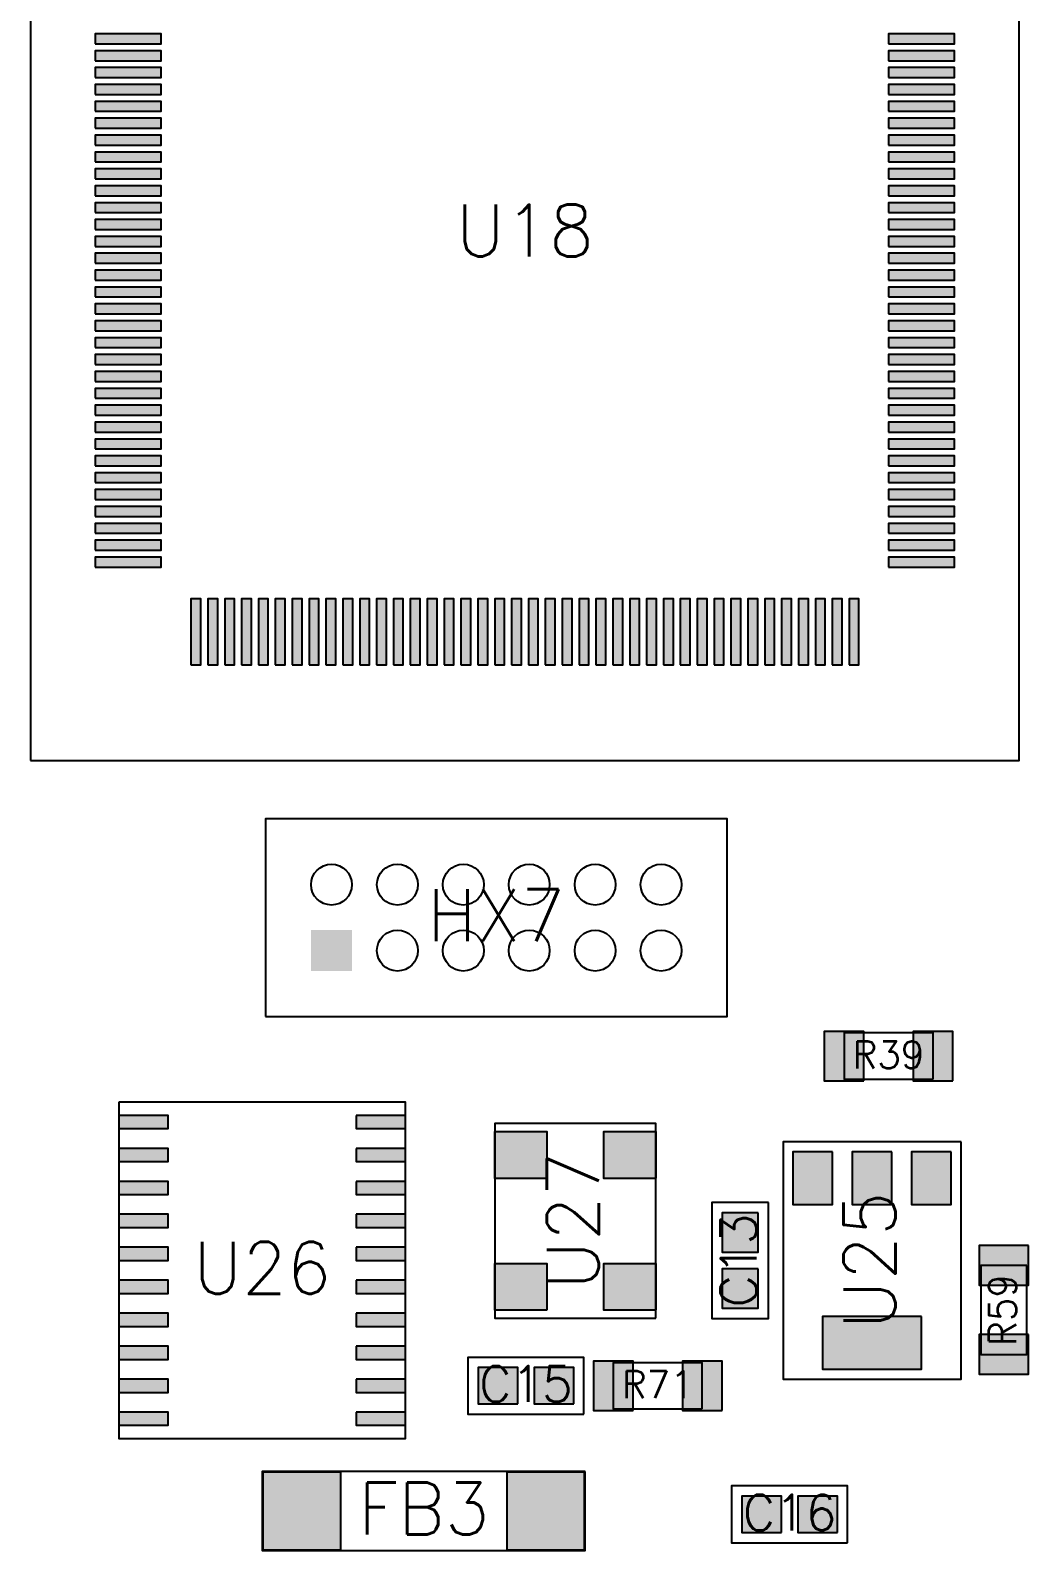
# Model space of a CAD drawing. Header units: millimetres. Extents: x 0 to 245, y 0 to 220.
# Drawn here: x 170.1 to 208.6, y 102.2 to 160.8 of the extents above; entities that cross this region are included whole.
import ezdxf

# ---------------------------------------------------------------- set-up
doc = ezdxf.new("R2010")
doc.units = ezdxf.units.MM
for name, color, linetype in [('T_SMDOutline_InBom', 5, 'Continuous'), ('T_SMDText_InBom', 8, 'Continuous'), ('T_THTOutline_InBom', 22, 'Continuous'), ('T_THTText_InBom', 22, 'Continuous'), ('Top-InBomParts-SMD-0', 10, 'Continuous'), ('Top-InBomParts-THT-0', 22, 'Continuous'), ('Top-InBomParts-THT-all', 22, 'Continuous'), ('Top-InBomSMDPins-all', 5, 'Continuous'), ('Top-InBomSMDPinsPad-all', 5, 'Continuous')]:
    doc.layers.add(name, color=color, linetype=linetype)
doc.styles.get("Standard").update_dxf_attribs({"font": 'txt', "bigfont": 'gbcbig.shx'})

msp = doc.modelspace()

# ---------------------------------------------------------------- hatches: boundary and pattern name
at = {"layer": 'Top-InBomParts-THT-all'}
msp.add_hatch(color=256, dxfattribs=at).paths.add_polyline_path([(180.9496, 124.5613), (182.5244, 124.5613), (182.5244, 126.1361), (180.9496, 126.1361), (180.9496, 124.5613)], flags=0)
at = {"layer": 'Top-InBomSMDPinsPad-all'}
for points in [[(172.6364, 160.2788), (175.1764, 160.2788), (175.1764, 160.6598), (172.6364, 160.6598), (172.6364, 160.2788)], [(203.1972, 160.2788), (205.7372, 160.2788), (205.7372, 160.6598), (203.1972, 160.6598), (203.1972, 160.2788)], [(172.6364, 159.6286), (175.1764, 159.6286), (175.1764, 160.0096), (172.6364, 160.0096), (172.6364, 159.6286)], [(203.1972, 159.6286), (205.7372, 159.6286), (205.7372, 160.0096), (203.1972, 160.0096), (203.1972, 159.6286)], [(172.6364, 158.9783), (175.1764, 158.9783), (175.1764, 159.3593), (172.6364, 159.3593), (172.6364, 158.9783)], [(203.1972, 158.9783), (205.7372, 158.9783), (205.7372, 159.3593), (203.1972, 159.3593), (203.1972, 158.9783)], [(172.6364, 158.3281), (175.1764, 158.3281), (175.1764, 158.7091), (172.6364, 158.7091), (172.6364, 158.3281)], [(203.1972, 158.3281), (205.7372, 158.3281), (205.7372, 158.7091), (203.1972, 158.7091), (203.1972, 158.3281)], [(172.6364, 157.6779), (175.1764, 157.6779), (175.1764, 158.0589), (172.6364, 158.0589), (172.6364, 157.6779)], [(203.1972, 157.6779), (205.7372, 157.6779), (205.7372, 158.0589), (203.1972, 158.0589), (203.1972, 157.6779)], [(172.6364, 157.0276), (175.1764, 157.0276), (175.1764, 157.4086), (172.6364, 157.4086), (172.6364, 157.0276)], [(203.1972, 157.0276), (205.7372, 157.0276), (205.7372, 157.4086), (203.1972, 157.4086), (203.1972, 157.0276)], [(172.6364, 156.3774), (175.1764, 156.3774), (175.1764, 156.7584), (172.6364, 156.7584), (172.6364, 156.3774)], [(203.1972, 156.3774), (205.7372, 156.3774), (205.7372, 156.7584), (203.1972, 156.7584), (203.1972, 156.3774)], [(172.6364, 155.7271), (175.1764, 155.7271), (175.1764, 156.1081), (172.6364, 156.1081), (172.6364, 155.7271)], [(203.1972, 155.7271), (205.7372, 155.7271), (205.7372, 156.1081), (203.1972, 156.1081), (203.1972, 155.7271)], [(172.6364, 155.0769), (175.1764, 155.0769), (175.1764, 155.4579), (172.6364, 155.4579), (172.6364, 155.0769)], [(203.1972, 155.0769), (205.7372, 155.0769), (205.7372, 155.4579), (203.1972, 155.4579), (203.1972, 155.0769)], [(172.6364, 154.4267), (175.1764, 154.4267), (175.1764, 154.8077), (172.6364, 154.8077), (172.6364, 154.4267)], [(203.1972, 154.4267), (205.7372, 154.4267), (205.7372, 154.8077), (203.1972, 154.8077), (203.1972, 154.4267)], [(172.6364, 153.7764), (175.1764, 153.7764), (175.1764, 154.1574), (172.6364, 154.1574), (172.6364, 153.7764)], [(203.1972, 153.7764), (205.7372, 153.7764), (205.7372, 154.1574), (203.1972, 154.1574), (203.1972, 153.7764)], [(172.6364, 153.1262), (175.1764, 153.1262), (175.1764, 153.5072), (172.6364, 153.5072), (172.6364, 153.1262)], [(203.1972, 153.1262), (205.7372, 153.1262), (205.7372, 153.5072), (203.1972, 153.5072), (203.1972, 153.1262)], [(172.6364, 152.4765), (175.1764, 152.4765), (175.1764, 152.8575), (172.6364, 152.8575), (172.6364, 152.4765)], [(203.1972, 152.4765), (205.7372, 152.4765), (205.7372, 152.8575), (203.1972, 152.8575), (203.1972, 152.4765)], [(172.6364, 151.8262), (175.1764, 151.8262), (175.1764, 152.2072), (172.6364, 152.2072), (172.6364, 151.8262)], [(203.1972, 151.8262), (205.7372, 151.8262), (205.7372, 152.2072), (203.1972, 152.2072), (203.1972, 151.8262)], [(172.6364, 151.176), (175.1764, 151.176), (175.1764, 151.557), (172.6364, 151.557), (172.6364, 151.176)], [(203.1972, 151.176), (205.7372, 151.176), (205.7372, 151.557), (203.1972, 151.557), (203.1972, 151.176)], [(172.6364, 150.5257), (175.1764, 150.5257), (175.1764, 150.9067), (172.6364, 150.9067), (172.6364, 150.5257)], [(203.1972, 150.5257), (205.7372, 150.5257), (205.7372, 150.9067), (203.1972, 150.9067), (203.1972, 150.5257)], [(172.6364, 149.8755), (175.1764, 149.8755), (175.1764, 150.2565), (172.6364, 150.2565), (172.6364, 149.8755)], [(203.1972, 149.8755), (205.7372, 149.8755), (205.7372, 150.2565), (203.1972, 150.2565), (203.1972, 149.8755)], [(172.6364, 149.2253), (175.1764, 149.2253), (175.1764, 149.6063), (172.6364, 149.6063), (172.6364, 149.2253)], [(203.1972, 149.2253), (205.7372, 149.2253), (205.7372, 149.6063), (203.1972, 149.6063), (203.1972, 149.2253)], [(172.6364, 148.575), (175.1764, 148.575), (175.1764, 148.956), (172.6364, 148.956), (172.6364, 148.575)], [(203.1972, 148.575), (205.7372, 148.575), (205.7372, 148.956), (203.1972, 148.956), (203.1972, 148.575)], [(172.6364, 147.9248), (175.1764, 147.9248), (175.1764, 148.3058), (172.6364, 148.3058), (172.6364, 147.9248)], [(203.1972, 147.9248), (205.7372, 147.9248), (205.7372, 148.3058), (203.1972, 148.3058), (203.1972, 147.9248)], [(172.6364, 147.2745), (175.1764, 147.2745), (175.1764, 147.6555), (172.6364, 147.6555), (172.6364, 147.2745)], [(203.1972, 147.2745), (205.7372, 147.2745), (205.7372, 147.6555), (203.1972, 147.6555), (203.1972, 147.2745)], [(172.6364, 146.6243), (175.1764, 146.6243), (175.1764, 147.0053), (172.6364, 147.0053), (172.6364, 146.6243)], [(203.1972, 146.6243), (205.7372, 146.6243), (205.7372, 147.0053), (203.1972, 147.0053), (203.1972, 146.6243)], [(172.6364, 145.9741), (175.1764, 145.9741), (175.1764, 146.3551), (172.6364, 146.3551), (172.6364, 145.9741)], [(203.1972, 145.9741), (205.7372, 145.9741), (205.7372, 146.3551), (203.1972, 146.3551), (203.1972, 145.9741)], [(172.6364, 145.3238), (175.1764, 145.3238), (175.1764, 145.7048), (172.6364, 145.7048), (172.6364, 145.3238)], [(203.1972, 145.3238), (205.7372, 145.3238), (205.7372, 145.7048), (203.1972, 145.7048), (203.1972, 145.3238)], [(172.6364, 144.6736), (175.1764, 144.6736), (175.1764, 145.0546), (172.6364, 145.0546), (172.6364, 144.6736)], [(203.1972, 144.6736), (205.7372, 144.6736), (205.7372, 145.0546), (203.1972, 145.0546), (203.1972, 144.6736)], [(172.6364, 144.0233), (175.1764, 144.0233), (175.1764, 144.4043), (172.6364, 144.4043), (172.6364, 144.0233)], [(203.1972, 144.0233), (205.7372, 144.0233), (205.7372, 144.4043), (203.1972, 144.4043), (203.1972, 144.0233)], [(172.6364, 143.3731), (175.1764, 143.3731), (175.1764, 143.7541), (172.6364, 143.7541), (172.6364, 143.3731)], [(203.1972, 143.3731), (205.7372, 143.3731), (205.7372, 143.7541), (203.1972, 143.7541), (203.1972, 143.3731)], [(172.6364, 142.7229), (175.1764, 142.7229), (175.1764, 143.1039), (172.6364, 143.1039), (172.6364, 142.7229)], [(203.1972, 142.7229), (205.7372, 142.7229), (205.7372, 143.1039), (203.1972, 143.1039), (203.1972, 142.7229)], [(172.6364, 142.0726), (175.1764, 142.0726), (175.1764, 142.4536), (172.6364, 142.4536), (172.6364, 142.0726)], [(203.1972, 142.0726), (205.7372, 142.0726), (205.7372, 142.4536), (203.1972, 142.4536), (203.1972, 142.0726)], [(172.6364, 141.4224), (175.1764, 141.4224), (175.1764, 141.8034), (172.6364, 141.8034), (172.6364, 141.4224)], [(203.1972, 141.4224), (205.7372, 141.4224), (205.7372, 141.8034), (203.1972, 141.8034), (203.1972, 141.4224)], [(172.6364, 140.7721), (175.1764, 140.7721), (175.1764, 141.1531), (172.6364, 141.1531), (172.6364, 140.7721)], [(203.1972, 140.7721), (205.7372, 140.7721), (205.7372, 141.1531), (203.1972, 141.1531), (203.1972, 140.7721)], [(172.6364, 140.1219), (175.1764, 140.1219), (175.1764, 140.5029), (172.6364, 140.5029), (172.6364, 140.1219)], [(203.1972, 140.1219), (205.7372, 140.1219), (205.7372, 140.5029), (203.1972, 140.5029), (203.1972, 140.1219)], [(176.322, 136.3551), (176.703, 136.3551), (176.703, 138.8951), (176.322, 138.8951), (176.322, 136.3551)], [(176.9722, 136.3551), (177.3532, 136.3551), (177.3532, 138.8951), (176.9722, 138.8951), (176.9722, 136.3551)], [(177.6225, 136.3551), (178.0035, 136.3551), (178.0035, 138.8951), (177.6225, 138.8951), (177.6225, 136.3551)], [(178.2727, 136.3551), (178.6537, 136.3551), (178.6537, 138.8951), (178.2727, 138.8951), (178.2727, 136.3551)], [(178.9229, 136.3551), (179.3039, 136.3551), (179.3039, 138.8951), (178.9229, 138.8951), (178.9229, 136.3551)], [(179.5732, 136.3551), (179.9542, 136.3551), (179.9542, 138.8951), (179.5732, 138.8951), (179.5732, 136.3551)], [(180.2234, 136.3551), (180.6044, 136.3551), (180.6044, 138.8951), (180.2234, 138.8951), (180.2234, 136.3551)], [(180.8737, 136.3551), (181.2547, 136.3551), (181.2547, 138.8951), (180.8737, 138.8951), (180.8737, 136.3551)], [(181.5239, 136.3551), (181.9049, 136.3551), (181.9049, 138.8951), (181.5239, 138.8951), (181.5239, 136.3551)], [(182.1741, 136.3551), (182.5551, 136.3551), (182.5551, 138.8951), (182.1741, 138.8951), (182.1741, 136.3551)], [(182.8244, 136.3551), (183.2054, 136.3551), (183.2054, 138.8951), (182.8244, 138.8951), (182.8244, 136.3551)], [(183.4746, 136.3551), (183.8556, 136.3551), (183.8556, 138.8951), (183.4746, 138.8951), (183.4746, 136.3551)], [(184.1249, 136.3551), (184.5059, 136.3551), (184.5059, 138.8951), (184.1249, 138.8951), (184.1249, 136.3551)], [(184.7751, 136.3551), (185.1561, 136.3551), (185.1561, 138.8951), (184.7751, 138.8951), (184.7751, 136.3551)], [(185.4253, 136.3551), (185.8063, 136.3551), (185.8063, 138.8951), (185.4253, 138.8951), (185.4253, 136.3551)], [(186.0756, 136.3551), (186.4566, 136.3551), (186.4566, 138.8951), (186.0756, 138.8951), (186.0756, 136.3551)], [(186.7258, 136.3551), (187.1068, 136.3551), (187.1068, 138.8951), (186.7258, 138.8951), (186.7258, 136.3551)], [(187.3761, 136.3551), (187.7571, 136.3551), (187.7571, 138.8951), (187.3761, 138.8951), (187.3761, 136.3551)], [(188.0263, 136.3551), (188.4073, 136.3551), (188.4073, 138.8951), (188.0263, 138.8951), (188.0263, 136.3551)], [(188.6765, 136.3551), (189.0575, 136.3551), (189.0575, 138.8951), (188.6765, 138.8951), (188.6765, 136.3551)], [(189.3263, 136.3551), (189.7073, 136.3551), (189.7073, 138.8951), (189.3263, 138.8951), (189.3263, 136.3551)], [(189.9765, 136.3551), (190.3575, 136.3551), (190.3575, 138.8951), (189.9765, 138.8951), (189.9765, 136.3551)], [(190.6267, 136.3551), (191.0077, 136.3551), (191.0077, 138.8951), (190.6267, 138.8951), (190.6267, 136.3551)], [(191.277, 136.3551), (191.658, 136.3551), (191.658, 138.8951), (191.277, 138.8951), (191.277, 136.3551)], [(191.9272, 136.3551), (192.3082, 136.3551), (192.3082, 138.8951), (191.9272, 138.8951), (191.9272, 136.3551)], [(192.5775, 136.3551), (192.9585, 136.3551), (192.9585, 138.8951), (192.5775, 138.8951), (192.5775, 136.3551)], [(193.2277, 136.3551), (193.6087, 136.3551), (193.6087, 138.8951), (193.2277, 138.8951), (193.2277, 136.3551)], [(193.8779, 136.3551), (194.2589, 136.3551), (194.2589, 138.8951), (193.8779, 138.8951), (193.8779, 136.3551)], [(194.5282, 136.3551), (194.9092, 136.3551), (194.9092, 138.8951), (194.5282, 138.8951), (194.5282, 136.3551)], [(195.1784, 136.3551), (195.5594, 136.3551), (195.5594, 138.8951), (195.1784, 138.8951), (195.1784, 136.3551)], [(195.8287, 136.3551), (196.2097, 136.3551), (196.2097, 138.8951), (195.8287, 138.8951), (195.8287, 136.3551)], [(196.4789, 136.3551), (196.8599, 136.3551), (196.8599, 138.8951), (196.4789, 138.8951), (196.4789, 136.3551)], [(197.1291, 136.3551), (197.5101, 136.3551), (197.5101, 138.8951), (197.1291, 138.8951), (197.1291, 136.3551)], [(197.7794, 136.3551), (198.1604, 136.3551), (198.1604, 138.8951), (197.7794, 138.8951), (197.7794, 136.3551)], [(198.4296, 136.3551), (198.8106, 136.3551), (198.8106, 138.8951), (198.4296, 138.8951), (198.4296, 136.3551)], [(199.0799, 136.3551), (199.4609, 136.3551), (199.4609, 138.8951), (199.0799, 138.8951), (199.0799, 136.3551)], [(199.7301, 136.3551), (200.1111, 136.3551), (200.1111, 138.8951), (199.7301, 138.8951), (199.7301, 136.3551)], [(200.3803, 136.3551), (200.7613, 136.3551), (200.7613, 138.8951), (200.3803, 138.8951), (200.3803, 136.3551)], [(201.0306, 136.3551), (201.4116, 136.3551), (201.4116, 138.8951), (201.0306, 138.8951), (201.0306, 136.3551)], [(201.6808, 136.3551), (202.0618, 136.3551), (202.0618, 138.8951), (201.6808, 138.8951), (201.6808, 136.3551)], [(202.2475, 120.3325), (202.2475, 122.2375), (200.7235, 122.2375), (200.7235, 120.3325), (202.2475, 120.3325)], [(205.6762, 120.3325), (205.6762, 122.2375), (204.1522, 122.2375), (204.1522, 120.3325), (205.6762, 120.3325)], [(173.5458, 118.9985), (173.5458, 118.4905), (175.4508, 118.4905), (175.4508, 118.9985), (173.5458, 118.9985)], [(182.6892, 118.9985), (182.6892, 118.4905), (184.5942, 118.4905), (184.5942, 118.9985), (182.6892, 118.9985)], [(190.0504, 116.5857), (190.0504, 118.3637), (188.0184, 118.3637), (188.0184, 116.5857), (190.0504, 116.5857)], [(194.2511, 116.5857), (194.2511, 118.3637), (192.2191, 118.3637), (192.2191, 116.5857), (194.2511, 116.5857)], [(173.5458, 117.7285), (173.5458, 117.2205), (175.4508, 117.2205), (175.4508, 117.7285), (173.5458, 117.7285)], [(182.6892, 117.7285), (182.6892, 117.2205), (184.5942, 117.2205), (184.5942, 117.7285), (182.6892, 117.7285)], [(201.041, 117.6017), (199.517, 117.6017), (199.517, 115.5697), (201.041, 115.5697), (201.041, 117.6017)], [(203.3267, 117.6017), (201.8027, 117.6017), (201.8027, 115.5697), (203.3267, 115.5697), (203.3267, 117.6017)], [(205.6127, 117.6017), (204.0887, 117.6017), (204.0887, 115.5697), (205.6127, 115.5697), (205.6127, 117.6017)], [(173.5458, 116.4585), (173.5458, 115.9505), (175.4508, 115.9505), (175.4508, 116.4585), (173.5458, 116.4585)], [(182.6892, 116.4585), (182.6892, 115.9505), (184.5942, 115.9505), (184.5942, 116.4585), (182.6892, 116.4585)], [(173.5458, 115.1885), (173.5458, 114.6805), (175.4508, 114.6805), (175.4508, 115.1885), (173.5458, 115.1885)], [(182.6892, 115.1885), (182.6892, 114.6805), (184.5942, 114.6805), (184.5942, 115.1885), (182.6892, 115.1885)], [(198.1835, 115.2522), (196.7865, 115.2522), (196.7865, 113.7282), (198.1835, 113.7282), (198.1835, 115.2522)], [(173.5458, 113.9185), (173.5458, 113.4105), (175.4508, 113.4105), (175.4508, 113.9185), (173.5458, 113.9185)], [(182.6892, 113.9185), (182.6892, 113.4105), (184.5942, 113.4105), (184.5942, 113.9185), (182.6892, 113.9185)], [(208.5975, 113.9822), (206.6925, 113.9822), (206.6925, 112.4582), (208.5975, 112.4582), (208.5975, 113.9822)], [(190.0504, 111.5063), (190.0504, 113.2843), (188.0184, 113.2843), (188.0184, 111.5063), (190.0504, 111.5063)], [(194.2511, 111.5063), (194.2511, 113.2843), (192.2191, 113.2843), (192.2191, 111.5063), (194.2511, 111.5063)], [(198.1835, 113.0935), (196.7865, 113.0935), (196.7865, 111.5695), (198.1835, 111.5695), (198.1835, 113.0935)], [(173.5458, 112.649), (173.5458, 112.141), (175.4508, 112.141), (175.4508, 112.649), (173.5458, 112.649)], [(182.6892, 112.649), (182.6892, 112.141), (184.5942, 112.141), (184.5942, 112.649), (182.6892, 112.649)], [(173.5458, 111.379), (173.5458, 110.871), (175.4508, 110.871), (175.4508, 111.379), (173.5458, 111.379)], [(182.6892, 111.379), (182.6892, 110.871), (184.5942, 110.871), (184.5942, 111.379), (182.6892, 111.379)], [(204.4697, 111.252), (200.6597, 111.252), (200.6597, 109.22), (204.4697, 109.22), (204.4697, 111.252)], [(173.5458, 110.109), (173.5458, 109.601), (175.4508, 109.601), (175.4508, 110.109), (173.5458, 110.109)], [(182.6892, 110.109), (182.6892, 109.601), (184.5942, 109.601), (184.5942, 110.109), (182.6892, 110.109)], [(208.5975, 110.5535), (206.6925, 110.5535), (206.6925, 109.0295), (208.5975, 109.0295), (208.5975, 110.5535)], [(193.3575, 107.6325), (193.3575, 109.5375), (191.8335, 109.5375), (191.8335, 107.6325), (193.3575, 107.6325)], [(196.7862, 107.6325), (196.7862, 109.5375), (195.2622, 109.5375), (195.2622, 107.6325), (196.7862, 107.6325)], [(188.9125, 107.8865), (188.9125, 109.2835), (187.3885, 109.2835), (187.3885, 107.8865), (188.9125, 107.8865)], [(191.0712, 107.8865), (191.0712, 109.2835), (189.5472, 109.2835), (189.5472, 107.8865), (191.0712, 107.8865)], [(173.5458, 108.839), (173.5458, 108.331), (175.4508, 108.331), (175.4508, 108.839), (173.5458, 108.839)], [(182.6892, 108.839), (182.6892, 108.331), (184.5942, 108.331), (184.5942, 108.839), (182.6892, 108.839)], [(173.5458, 107.569), (173.5458, 107.061), (175.4508, 107.061), (175.4508, 107.569), (173.5458, 107.569)], [(182.6892, 107.569), (182.6892, 107.061), (184.5942, 107.061), (184.5942, 107.569), (182.6892, 107.569)], [(182.0926, 105.2576), (179.0954, 105.2576), (179.0954, 102.2604), (182.0926, 102.2604), (182.0926, 105.2576)], [(191.4903, 105.2576), (188.4931, 105.2576), (188.4931, 102.2604), (191.4903, 102.2604), (191.4903, 105.2576)], [(199.0725, 102.9335), (199.0725, 104.3305), (197.5485, 104.3305), (197.5485, 102.9335), (199.0725, 102.9335)], [(201.2312, 102.9335), (201.2312, 104.3305), (199.7072, 104.3305), (199.7072, 102.9335), (201.2312, 102.9335)]]:
    msp.add_hatch(color=256, dxfattribs=at).paths.add_polyline_path(points, flags=0)

# ---------------------------------------------------------------- linework, layer by layer
at = {"layer": 'T_SMDOutline_InBom'}
for points in [[(170.1368, 132.6718), (208.2366, 132.6718), (208.2366, 173.3116), (170.1368, 173.3116), (170.1368, 132.6718)], [(204.9142, 120.396), (204.9142, 122.174), (201.4855, 122.174), (201.4855, 120.396), (204.9142, 120.396)], [(173.5455, 119.5067), (173.5455, 106.553), (184.5942, 106.553), (184.5942, 119.5067), (173.5455, 119.5067)], [(194.2348, 111.1847), (194.2348, 118.6851), (188.0349, 118.6851), (188.0349, 111.1847), (194.2348, 111.1847)], [(205.9937, 117.9827), (199.136, 117.9827), (199.136, 108.839), (205.9937, 108.839), (205.9937, 117.9827)], [(198.5772, 115.6459), (196.3928, 115.6459), (196.3928, 111.1758), (198.5772, 111.1758), (198.5772, 115.6459)], [(208.534, 113.2202), (206.756, 113.2202), (206.756, 109.7915), (208.534, 109.7915), (208.534, 113.2202)], [(191.4649, 107.4928), (191.4649, 109.6772), (186.9948, 109.6772), (186.9948, 107.4928), (191.4649, 107.4928)], [(196.0242, 107.696), (196.0242, 109.474), (192.5955, 109.474), (192.5955, 107.696), (196.0242, 107.696)], [(191.5157, 105.283), (179.07, 105.283), (179.07, 102.235), (191.5157, 102.235), (191.5157, 105.283)], [(201.6249, 102.5398), (201.6249, 104.7242), (197.1548, 104.7242), (197.1548, 102.5398), (201.6249, 102.5398)]]:
    msp.add_lwpolyline(points, dxfattribs=at)
at = {"layer": 'T_THTOutline_InBom'}
msp.add_lwpolyline([(179.197, 122.8087), (196.977, 122.8087), (196.977, 130.4285), (179.197, 130.4285), (179.197, 122.8087)], dxfattribs=at)
at = {"layer": 'Top-InBomParts-SMD-0'}
for points in [[(170.1368, 132.6718), (208.2368, 132.6718), (208.2368, 173.3118), (170.1368, 173.3118), (170.1368, 132.6718)], [(204.9142, 120.396), (204.9142, 122.174), (201.4852, 122.174), (201.4852, 120.396), (204.9142, 120.396)], [(173.5455, 119.5067), (173.5455, 106.5527), (184.5945, 106.5527), (184.5945, 119.5067), (173.5455, 119.5067)], [(194.2348, 111.1847), (194.2348, 118.6853), (188.0347, 118.6853), (188.0347, 111.1847), (194.2348, 111.1847)], [(205.9937, 117.9827), (199.1357, 117.9827), (199.1357, 108.8387), (205.9937, 108.8387), (205.9937, 117.9827)], [(198.5772, 115.6459), (196.3928, 115.6459), (196.3928, 111.1755), (198.5772, 111.1755), (198.5772, 115.6459)], [(208.534, 113.2202), (206.756, 113.2202), (206.756, 109.7912), (208.534, 109.7912), (208.534, 113.2202)], [(191.4649, 107.4928), (191.4649, 109.6772), (186.9945, 109.6772), (186.9945, 107.4928), (191.4649, 107.4928)], [(196.0242, 107.696), (196.0242, 109.474), (192.5952, 109.474), (192.5952, 107.696), (196.0242, 107.696)], [(191.5157, 105.283), (179.0697, 105.283), (179.0697, 102.235), (191.5157, 102.235), (191.5157, 105.283)], [(201.6249, 102.5398), (201.6249, 104.7242), (197.1545, 104.7242), (197.1545, 102.5398), (201.6249, 102.5398)]]:
    msp.add_lwpolyline(points, dxfattribs=at)
at = {"layer": 'Top-InBomParts-THT-0'}
msp.add_lwpolyline([(179.197, 122.8087), (196.977, 122.8087), (196.977, 130.4287), (179.197, 130.4287), (179.197, 122.8087)], dxfattribs=at)
at = {"layer": 'Top-InBomParts-THT-all'}
for centre in [(181.737, 127.8887), (184.2773, 127.8887), (186.8173, 127.8887), (189.3567, 127.8887), (191.897, 127.8887), (194.437, 127.8887), (184.2773, 125.3487), (186.8173, 125.3487), (189.3567, 125.3487), (191.897, 125.3487), (194.437, 125.3487)]:
    msp.add_circle(centre, 0.7873, dxfattribs=at)
at = {"layer": 'Top-InBomSMDPins-all'}
for points in [[(172.6364, 160.2788), (175.1764, 160.2788), (175.1764, 160.6598), (172.6364, 160.6598), (172.6364, 160.2788)], [(203.1972, 160.2788), (205.7372, 160.2788), (205.7372, 160.6598), (203.1972, 160.6598), (203.1972, 160.2788)], [(172.6364, 159.6286), (175.1764, 159.6286), (175.1764, 160.0096), (172.6364, 160.0096), (172.6364, 159.6286)], [(203.1972, 159.6286), (205.7372, 159.6286), (205.7372, 160.0096), (203.1972, 160.0096), (203.1972, 159.6286)], [(172.6364, 158.9783), (175.1764, 158.9783), (175.1764, 159.3593), (172.6364, 159.3593), (172.6364, 158.9783)], [(203.1972, 158.9783), (205.7372, 158.9783), (205.7372, 159.3593), (203.1972, 159.3593), (203.1972, 158.9783)], [(172.6364, 158.3281), (175.1764, 158.3281), (175.1764, 158.7091), (172.6364, 158.7091), (172.6364, 158.3281)], [(203.1972, 158.3281), (205.7372, 158.3281), (205.7372, 158.7091), (203.1972, 158.7091), (203.1972, 158.3281)], [(172.6364, 157.6779), (175.1764, 157.6779), (175.1764, 158.0589), (172.6364, 158.0589), (172.6364, 157.6779)], [(203.1972, 157.6779), (205.7372, 157.6779), (205.7372, 158.0589), (203.1972, 158.0589), (203.1972, 157.6779)], [(172.6364, 157.0276), (175.1764, 157.0276), (175.1764, 157.4086), (172.6364, 157.4086), (172.6364, 157.0276)], [(203.1972, 157.0276), (205.7372, 157.0276), (205.7372, 157.4086), (203.1972, 157.4086), (203.1972, 157.0276)], [(172.6364, 156.3774), (175.1764, 156.3774), (175.1764, 156.7584), (172.6364, 156.7584), (172.6364, 156.3774)], [(203.1972, 156.3774), (205.7372, 156.3774), (205.7372, 156.7584), (203.1972, 156.7584), (203.1972, 156.3774)], [(172.6364, 155.7271), (175.1764, 155.7271), (175.1764, 156.1081), (172.6364, 156.1081), (172.6364, 155.7271)], [(203.1972, 155.7271), (205.7372, 155.7271), (205.7372, 156.1081), (203.1972, 156.1081), (203.1972, 155.7271)], [(172.6364, 155.0769), (175.1764, 155.0769), (175.1764, 155.4579), (172.6364, 155.4579), (172.6364, 155.0769)], [(203.1972, 155.0769), (205.7372, 155.0769), (205.7372, 155.4579), (203.1972, 155.4579), (203.1972, 155.0769)], [(172.6364, 154.4267), (175.1764, 154.4267), (175.1764, 154.8077), (172.6364, 154.8077), (172.6364, 154.4267)], [(203.1972, 154.4267), (205.7372, 154.4267), (205.7372, 154.8077), (203.1972, 154.8077), (203.1972, 154.4267)], [(172.6364, 153.7764), (175.1764, 153.7764), (175.1764, 154.1574), (172.6364, 154.1574), (172.6364, 153.7764)], [(203.1972, 153.7764), (205.7372, 153.7764), (205.7372, 154.1574), (203.1972, 154.1574), (203.1972, 153.7764)], [(172.6364, 153.1262), (175.1764, 153.1262), (175.1764, 153.5072), (172.6364, 153.5072), (172.6364, 153.1262)], [(203.1972, 153.1262), (205.7372, 153.1262), (205.7372, 153.5072), (203.1972, 153.5072), (203.1972, 153.1262)], [(172.6364, 152.4765), (175.1764, 152.4765), (175.1764, 152.8575), (172.6364, 152.8575), (172.6364, 152.4765)], [(203.1972, 152.4765), (205.7372, 152.4765), (205.7372, 152.8575), (203.1972, 152.8575), (203.1972, 152.4765)], [(172.6364, 151.8262), (175.1764, 151.8262), (175.1764, 152.2072), (172.6364, 152.2072), (172.6364, 151.8262)], [(203.1972, 151.8262), (205.7372, 151.8262), (205.7372, 152.2072), (203.1972, 152.2072), (203.1972, 151.8262)], [(172.6364, 151.176), (175.1764, 151.176), (175.1764, 151.557), (172.6364, 151.557), (172.6364, 151.176)], [(203.1972, 151.176), (205.7372, 151.176), (205.7372, 151.557), (203.1972, 151.557), (203.1972, 151.176)], [(172.6364, 150.5257), (175.1764, 150.5257), (175.1764, 150.9067), (172.6364, 150.9067), (172.6364, 150.5257)], [(203.1972, 150.5257), (205.7372, 150.5257), (205.7372, 150.9067), (203.1972, 150.9067), (203.1972, 150.5257)], [(172.6364, 149.8755), (175.1764, 149.8755), (175.1764, 150.2565), (172.6364, 150.2565), (172.6364, 149.8755)], [(203.1972, 149.8755), (205.7372, 149.8755), (205.7372, 150.2565), (203.1972, 150.2565), (203.1972, 149.8755)], [(172.6364, 149.2253), (175.1764, 149.2253), (175.1764, 149.6063), (172.6364, 149.6063), (172.6364, 149.2253)], [(203.1972, 149.2253), (205.7372, 149.2253), (205.7372, 149.6063), (203.1972, 149.6063), (203.1972, 149.2253)], [(172.6364, 148.575), (175.1764, 148.575), (175.1764, 148.956), (172.6364, 148.956), (172.6364, 148.575)], [(203.1972, 148.575), (205.7372, 148.575), (205.7372, 148.956), (203.1972, 148.956), (203.1972, 148.575)], [(172.6364, 147.9248), (175.1764, 147.9248), (175.1764, 148.3058), (172.6364, 148.3058), (172.6364, 147.9248)], [(203.1972, 147.9248), (205.7372, 147.9248), (205.7372, 148.3058), (203.1972, 148.3058), (203.1972, 147.9248)], [(172.6364, 147.2745), (175.1764, 147.2745), (175.1764, 147.6555), (172.6364, 147.6555), (172.6364, 147.2745)], [(203.1972, 147.2745), (205.7372, 147.2745), (205.7372, 147.6555), (203.1972, 147.6555), (203.1972, 147.2745)], [(172.6364, 146.6243), (175.1764, 146.6243), (175.1764, 147.0053), (172.6364, 147.0053), (172.6364, 146.6243)], [(203.1972, 146.6243), (205.7372, 146.6243), (205.7372, 147.0053), (203.1972, 147.0053), (203.1972, 146.6243)], [(172.6364, 145.9741), (175.1764, 145.9741), (175.1764, 146.3551), (172.6364, 146.3551), (172.6364, 145.9741)], [(203.1972, 145.9741), (205.7372, 145.9741), (205.7372, 146.3551), (203.1972, 146.3551), (203.1972, 145.9741)], [(172.6364, 145.3238), (175.1764, 145.3238), (175.1764, 145.7048), (172.6364, 145.7048), (172.6364, 145.3238)], [(203.1972, 145.3238), (205.7372, 145.3238), (205.7372, 145.7048), (203.1972, 145.7048), (203.1972, 145.3238)], [(172.6364, 144.6736), (175.1764, 144.6736), (175.1764, 145.0546), (172.6364, 145.0546), (172.6364, 144.6736)], [(203.1972, 144.6736), (205.7372, 144.6736), (205.7372, 145.0546), (203.1972, 145.0546), (203.1972, 144.6736)], [(172.6364, 144.0233), (175.1764, 144.0233), (175.1764, 144.4043), (172.6364, 144.4043), (172.6364, 144.0233)], [(203.1972, 144.0233), (205.7372, 144.0233), (205.7372, 144.4043), (203.1972, 144.4043), (203.1972, 144.0233)], [(172.6364, 143.3731), (175.1764, 143.3731), (175.1764, 143.7541), (172.6364, 143.7541), (172.6364, 143.3731)], [(203.1972, 143.3731), (205.7372, 143.3731), (205.7372, 143.7541), (203.1972, 143.7541), (203.1972, 143.3731)], [(172.6364, 142.7229), (175.1764, 142.7229), (175.1764, 143.1039), (172.6364, 143.1039), (172.6364, 142.7229)], [(203.1972, 142.7229), (205.7372, 142.7229), (205.7372, 143.1039), (203.1972, 143.1039), (203.1972, 142.7229)], [(172.6364, 142.0726), (175.1764, 142.0726), (175.1764, 142.4536), (172.6364, 142.4536), (172.6364, 142.0726)], [(203.1972, 142.0726), (205.7372, 142.0726), (205.7372, 142.4536), (203.1972, 142.4536), (203.1972, 142.0726)], [(172.6364, 141.4224), (175.1764, 141.4224), (175.1764, 141.8034), (172.6364, 141.8034), (172.6364, 141.4224)], [(203.1972, 141.4224), (205.7372, 141.4224), (205.7372, 141.8034), (203.1972, 141.8034), (203.1972, 141.4224)], [(172.6364, 140.7721), (175.1764, 140.7721), (175.1764, 141.1531), (172.6364, 141.1531), (172.6364, 140.7721)], [(203.1972, 140.7721), (205.7372, 140.7721), (205.7372, 141.1531), (203.1972, 141.1531), (203.1972, 140.7721)], [(172.6364, 140.1219), (175.1764, 140.1219), (175.1764, 140.5029), (172.6364, 140.5029), (172.6364, 140.1219)], [(203.1972, 140.1219), (205.7372, 140.1219), (205.7372, 140.5029), (203.1972, 140.5029), (203.1972, 140.1219)], [(176.322, 136.3551), (176.703, 136.3551), (176.703, 138.8951), (176.322, 138.8951), (176.322, 136.3551)], [(176.9722, 136.3551), (177.3532, 136.3551), (177.3532, 138.8951), (176.9722, 138.8951), (176.9722, 136.3551)], [(177.6225, 136.3551), (178.0035, 136.3551), (178.0035, 138.8951), (177.6225, 138.8951), (177.6225, 136.3551)], [(178.2727, 136.3551), (178.6537, 136.3551), (178.6537, 138.8951), (178.2727, 138.8951), (178.2727, 136.3551)], [(178.9229, 136.3551), (179.3039, 136.3551), (179.3039, 138.8951), (178.9229, 138.8951), (178.9229, 136.3551)], [(179.5732, 136.3551), (179.9542, 136.3551), (179.9542, 138.8951), (179.5732, 138.8951), (179.5732, 136.3551)], [(180.2234, 136.3551), (180.6044, 136.3551), (180.6044, 138.8951), (180.2234, 138.8951), (180.2234, 136.3551)], [(180.8737, 136.3551), (181.2547, 136.3551), (181.2547, 138.8951), (180.8737, 138.8951), (180.8737, 136.3551)], [(181.5239, 136.3551), (181.9049, 136.3551), (181.9049, 138.8951), (181.5239, 138.8951), (181.5239, 136.3551)], [(182.1741, 136.3551), (182.5551, 136.3551), (182.5551, 138.8951), (182.1741, 138.8951), (182.1741, 136.3551)], [(182.8244, 136.3551), (183.2054, 136.3551), (183.2054, 138.8951), (182.8244, 138.8951), (182.8244, 136.3551)], [(183.4746, 136.3551), (183.8556, 136.3551), (183.8556, 138.8951), (183.4746, 138.8951), (183.4746, 136.3551)], [(184.1249, 136.3551), (184.5059, 136.3551), (184.5059, 138.8951), (184.1249, 138.8951), (184.1249, 136.3551)], [(184.7751, 136.3551), (185.1561, 136.3551), (185.1561, 138.8951), (184.7751, 138.8951), (184.7751, 136.3551)], [(185.4253, 136.3551), (185.8063, 136.3551), (185.8063, 138.8951), (185.4253, 138.8951), (185.4253, 136.3551)], [(186.0756, 136.3551), (186.4566, 136.3551), (186.4566, 138.8951), (186.0756, 138.8951), (186.0756, 136.3551)], [(186.7258, 136.3551), (187.1068, 136.3551), (187.1068, 138.8951), (186.7258, 138.8951), (186.7258, 136.3551)], [(187.3761, 136.3551), (187.7571, 136.3551), (187.7571, 138.8951), (187.3761, 138.8951), (187.3761, 136.3551)], [(188.0263, 136.3551), (188.4073, 136.3551), (188.4073, 138.8951), (188.0263, 138.8951), (188.0263, 136.3551)], [(188.6765, 136.3551), (189.0575, 136.3551), (189.0575, 138.8951), (188.6765, 138.8951), (188.6765, 136.3551)], [(189.3263, 136.3551), (189.7073, 136.3551), (189.7073, 138.8951), (189.3263, 138.8951), (189.3263, 136.3551)], [(189.9765, 136.3551), (190.3575, 136.3551), (190.3575, 138.8951), (189.9765, 138.8951), (189.9765, 136.3551)], [(190.6267, 136.3551), (191.0077, 136.3551), (191.0077, 138.8951), (190.6267, 138.8951), (190.6267, 136.3551)], [(191.277, 136.3551), (191.658, 136.3551), (191.658, 138.8951), (191.277, 138.8951), (191.277, 136.3551)], [(191.9272, 136.3551), (192.3082, 136.3551), (192.3082, 138.8951), (191.9272, 138.8951), (191.9272, 136.3551)], [(192.5775, 136.3551), (192.9585, 136.3551), (192.9585, 138.8951), (192.5775, 138.8951), (192.5775, 136.3551)], [(193.2277, 136.3551), (193.6087, 136.3551), (193.6087, 138.8951), (193.2277, 138.8951), (193.2277, 136.3551)], [(193.8779, 136.3551), (194.2589, 136.3551), (194.2589, 138.8951), (193.8779, 138.8951), (193.8779, 136.3551)], [(194.5282, 136.3551), (194.9092, 136.3551), (194.9092, 138.8951), (194.5282, 138.8951), (194.5282, 136.3551)], [(195.1784, 136.3551), (195.5594, 136.3551), (195.5594, 138.8951), (195.1784, 138.8951), (195.1784, 136.3551)], [(195.8287, 136.3551), (196.2097, 136.3551), (196.2097, 138.8951), (195.8287, 138.8951), (195.8287, 136.3551)], [(196.4789, 136.3551), (196.8599, 136.3551), (196.8599, 138.8951), (196.4789, 138.8951), (196.4789, 136.3551)], [(197.1291, 136.3551), (197.5101, 136.3551), (197.5101, 138.8951), (197.1291, 138.8951), (197.1291, 136.3551)], [(197.7794, 136.3551), (198.1604, 136.3551), (198.1604, 138.8951), (197.7794, 138.8951), (197.7794, 136.3551)], [(198.4296, 136.3551), (198.8106, 136.3551), (198.8106, 138.8951), (198.4296, 138.8951), (198.4296, 136.3551)], [(199.0799, 136.3551), (199.4609, 136.3551), (199.4609, 138.8951), (199.0799, 138.8951), (199.0799, 136.3551)], [(199.7301, 136.3551), (200.1111, 136.3551), (200.1111, 138.8951), (199.7301, 138.8951), (199.7301, 136.3551)], [(200.3803, 136.3551), (200.7613, 136.3551), (200.7613, 138.8951), (200.3803, 138.8951), (200.3803, 136.3551)], [(201.0306, 136.3551), (201.4116, 136.3551), (201.4116, 138.8951), (201.0306, 138.8951), (201.0306, 136.3551)], [(201.6808, 136.3551), (202.0618, 136.3551), (202.0618, 138.8951), (201.6808, 138.8951), (201.6808, 136.3551)], [(202.2475, 120.3325), (202.2475, 122.2375), (200.7235, 122.2375), (200.7235, 120.3325), (202.2475, 120.3325)], [(205.6762, 120.3325), (205.6762, 122.2375), (204.1522, 122.2375), (204.1522, 120.3325), (205.6762, 120.3325)], [(173.5458, 118.9985), (173.5458, 118.4905), (175.4508, 118.4905), (175.4508, 118.9985), (173.5458, 118.9985)], [(182.6892, 118.9985), (182.6892, 118.4905), (184.5942, 118.4905), (184.5942, 118.9985), (182.6892, 118.9985)], [(190.0504, 116.5857), (190.0504, 118.3637), (188.0184, 118.3637), (188.0184, 116.5857), (190.0504, 116.5857)], [(194.2511, 116.5857), (194.2511, 118.3637), (192.2191, 118.3637), (192.2191, 116.5857), (194.2511, 116.5857)], [(173.5458, 117.7285), (173.5458, 117.2205), (175.4508, 117.2205), (175.4508, 117.7285), (173.5458, 117.7285)], [(182.6892, 117.7285), (182.6892, 117.2205), (184.5942, 117.2205), (184.5942, 117.7285), (182.6892, 117.7285)], [(201.041, 117.6017), (199.517, 117.6017), (199.517, 115.5697), (201.041, 115.5697), (201.041, 117.6017)], [(203.3267, 117.6017), (201.8027, 117.6017), (201.8027, 115.5697), (203.3267, 115.5697), (203.3267, 117.6017)], [(205.6127, 117.6017), (204.0887, 117.6017), (204.0887, 115.5697), (205.6127, 115.5697), (205.6127, 117.6017)], [(173.5458, 116.4585), (173.5458, 115.9505), (175.4508, 115.9505), (175.4508, 116.4585), (173.5458, 116.4585)], [(182.6892, 116.4585), (182.6892, 115.9505), (184.5942, 115.9505), (184.5942, 116.4585), (182.6892, 116.4585)], [(173.5458, 115.1885), (173.5458, 114.6805), (175.4508, 114.6805), (175.4508, 115.1885), (173.5458, 115.1885)], [(182.6892, 115.1885), (182.6892, 114.6805), (184.5942, 114.6805), (184.5942, 115.1885), (182.6892, 115.1885)], [(198.1835, 115.2522), (196.7865, 115.2522), (196.7865, 113.7282), (198.1835, 113.7282), (198.1835, 115.2522)], [(173.5458, 113.9185), (173.5458, 113.4105), (175.4508, 113.4105), (175.4508, 113.9185), (173.5458, 113.9185)], [(182.6892, 113.9185), (182.6892, 113.4105), (184.5942, 113.4105), (184.5942, 113.9185), (182.6892, 113.9185)], [(208.5975, 113.9822), (206.6925, 113.9822), (206.6925, 112.4582), (208.5975, 112.4582), (208.5975, 113.9822)], [(190.0504, 111.5063), (190.0504, 113.2843), (188.0184, 113.2843), (188.0184, 111.5063), (190.0504, 111.5063)], [(194.2511, 111.5063), (194.2511, 113.2843), (192.2191, 113.2843), (192.2191, 111.5063), (194.2511, 111.5063)], [(198.1835, 113.0935), (196.7865, 113.0935), (196.7865, 111.5695), (198.1835, 111.5695), (198.1835, 113.0935)], [(173.5458, 112.649), (173.5458, 112.141), (175.4508, 112.141), (175.4508, 112.649), (173.5458, 112.649)], [(182.6892, 112.649), (182.6892, 112.141), (184.5942, 112.141), (184.5942, 112.649), (182.6892, 112.649)], [(173.5458, 111.379), (173.5458, 110.871), (175.4508, 110.871), (175.4508, 111.379), (173.5458, 111.379)], [(182.6892, 111.379), (182.6892, 110.871), (184.5942, 110.871), (184.5942, 111.379), (182.6892, 111.379)], [(204.4697, 111.252), (200.6597, 111.252), (200.6597, 109.22), (204.4697, 109.22), (204.4697, 111.252)], [(173.5458, 110.109), (173.5458, 109.601), (175.4508, 109.601), (175.4508, 110.109), (173.5458, 110.109)], [(182.6892, 110.109), (182.6892, 109.601), (184.5942, 109.601), (184.5942, 110.109), (182.6892, 110.109)], [(208.5975, 110.5535), (206.6925, 110.5535), (206.6925, 109.0295), (208.5975, 109.0295), (208.5975, 110.5535)], [(193.3575, 107.6325), (193.3575, 109.5375), (191.8335, 109.5375), (191.8335, 107.6325), (193.3575, 107.6325)], [(196.7862, 107.6325), (196.7862, 109.5375), (195.2622, 109.5375), (195.2622, 107.6325), (196.7862, 107.6325)], [(188.9125, 107.8865), (188.9125, 109.2835), (187.3885, 109.2835), (187.3885, 107.8865), (188.9125, 107.8865)], [(191.0712, 107.8865), (191.0712, 109.2835), (189.5472, 109.2835), (189.5472, 107.8865), (191.0712, 107.8865)], [(173.5458, 108.839), (173.5458, 108.331), (175.4508, 108.331), (175.4508, 108.839), (173.5458, 108.839)], [(182.6892, 108.839), (182.6892, 108.331), (184.5942, 108.331), (184.5942, 108.839), (182.6892, 108.839)], [(173.5458, 107.569), (173.5458, 107.061), (175.4508, 107.061), (175.4508, 107.569), (173.5458, 107.569)], [(182.6892, 107.569), (182.6892, 107.061), (184.5942, 107.061), (184.5942, 107.569), (182.6892, 107.569)], [(182.0926, 105.2576), (179.0954, 105.2576), (179.0954, 102.2604), (182.0926, 102.2604), (182.0926, 105.2576)], [(191.4903, 105.2576), (188.4931, 105.2576), (188.4931, 102.2604), (191.4903, 102.2604), (191.4903, 105.2576)], [(199.0725, 102.9335), (199.0725, 104.3305), (197.5485, 104.3305), (197.5485, 102.9335), (199.0725, 102.9335)], [(201.2312, 102.9335), (201.2312, 104.3305), (199.7072, 104.3305), (199.7072, 102.9335), (201.2312, 102.9335)]]:
    msp.add_lwpolyline(points, dxfattribs=at)

# ---------------------------------------------------------------- texts
at = {"layer": 'T_SMDText_InBom', "attachment_point": 5}
for s, insert, char_height, width in [('U18', (189.1868, 153.0876, 1), 2, 5.999991), ('R39', (203.1997, 121.3358, 1), 1.05833, 3.175002), ('U26', (179.07, 113.1255, 1), 2, 5.999991), ('C15', (189.2297, 108.651, 1), 1.37973, 4.139186), ('R71', (194.3097, 108.6358, 1), 1.05833, 3.175002), ('FB3', (185.2927, 103.8548, 1), 2, 5.999991), ('C16', (199.3897, 103.698, 1), 1.37973, 4.139186)]:
    msp.add_mtext(s, dxfattribs=dict(at, insert=insert, char_height=char_height, width=width))
at = {"layer": 'T_SMDText_InBom', "attachment_point": 5, "rotation": 90}
for s, insert, char_height, width in [('U27', (191.0387, 114.935, 1), 2, 5.999991), ('U25', (202.4687, 113.4107, 1), 2, 5.999991), ('C13', (197.4187, 113.4107, 1), 1.37973, 4.139186), ('R59', (207.5942, 111.5057, 1), 1.05833, 3.175002)]:
    msp.add_mtext(s, dxfattribs=dict(at, insert=insert, char_height=char_height, width=width))
at = {"layer": 'T_THTText_InBom', "insert": (188.087, 126.7145, 1), "char_height": 2, "width": 5.999991, "attachment_point": 5}
msp.add_mtext('HX7', dxfattribs=at)

doc.saveas('drawing.dxf')
